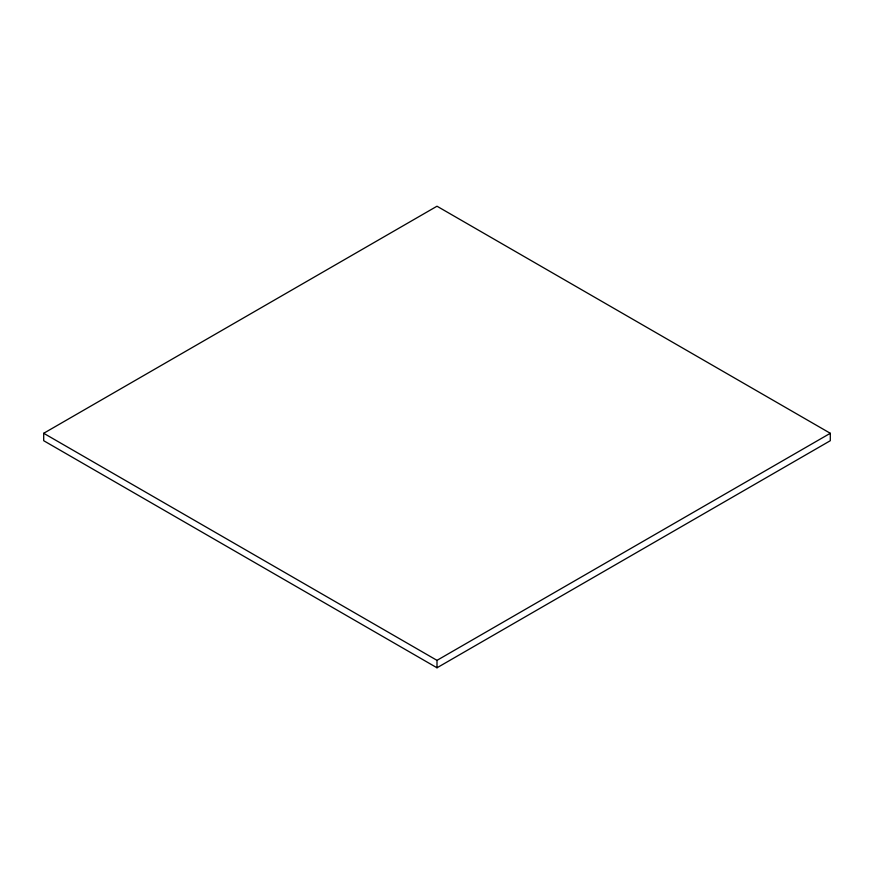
<?xml version="1.0" encoding="UTF-8"?>
<svg xmlns="http://www.w3.org/2000/svg" width="874" height="874" viewBox="0 0 874 874"><rect width="100%" height="100%" fill="white"/><g stroke="black" fill="none" stroke-linecap="round" stroke-linejoin="round"><path stroke-width="1.31" d="M43.7 433.286L437 206.22L830.3 433.286L830.3 440.714L437 667.78L43.7 440.714L43.7 433.286L437 660.351L830.3 433.286M437 660.351L437 667.78"/></g></svg>
